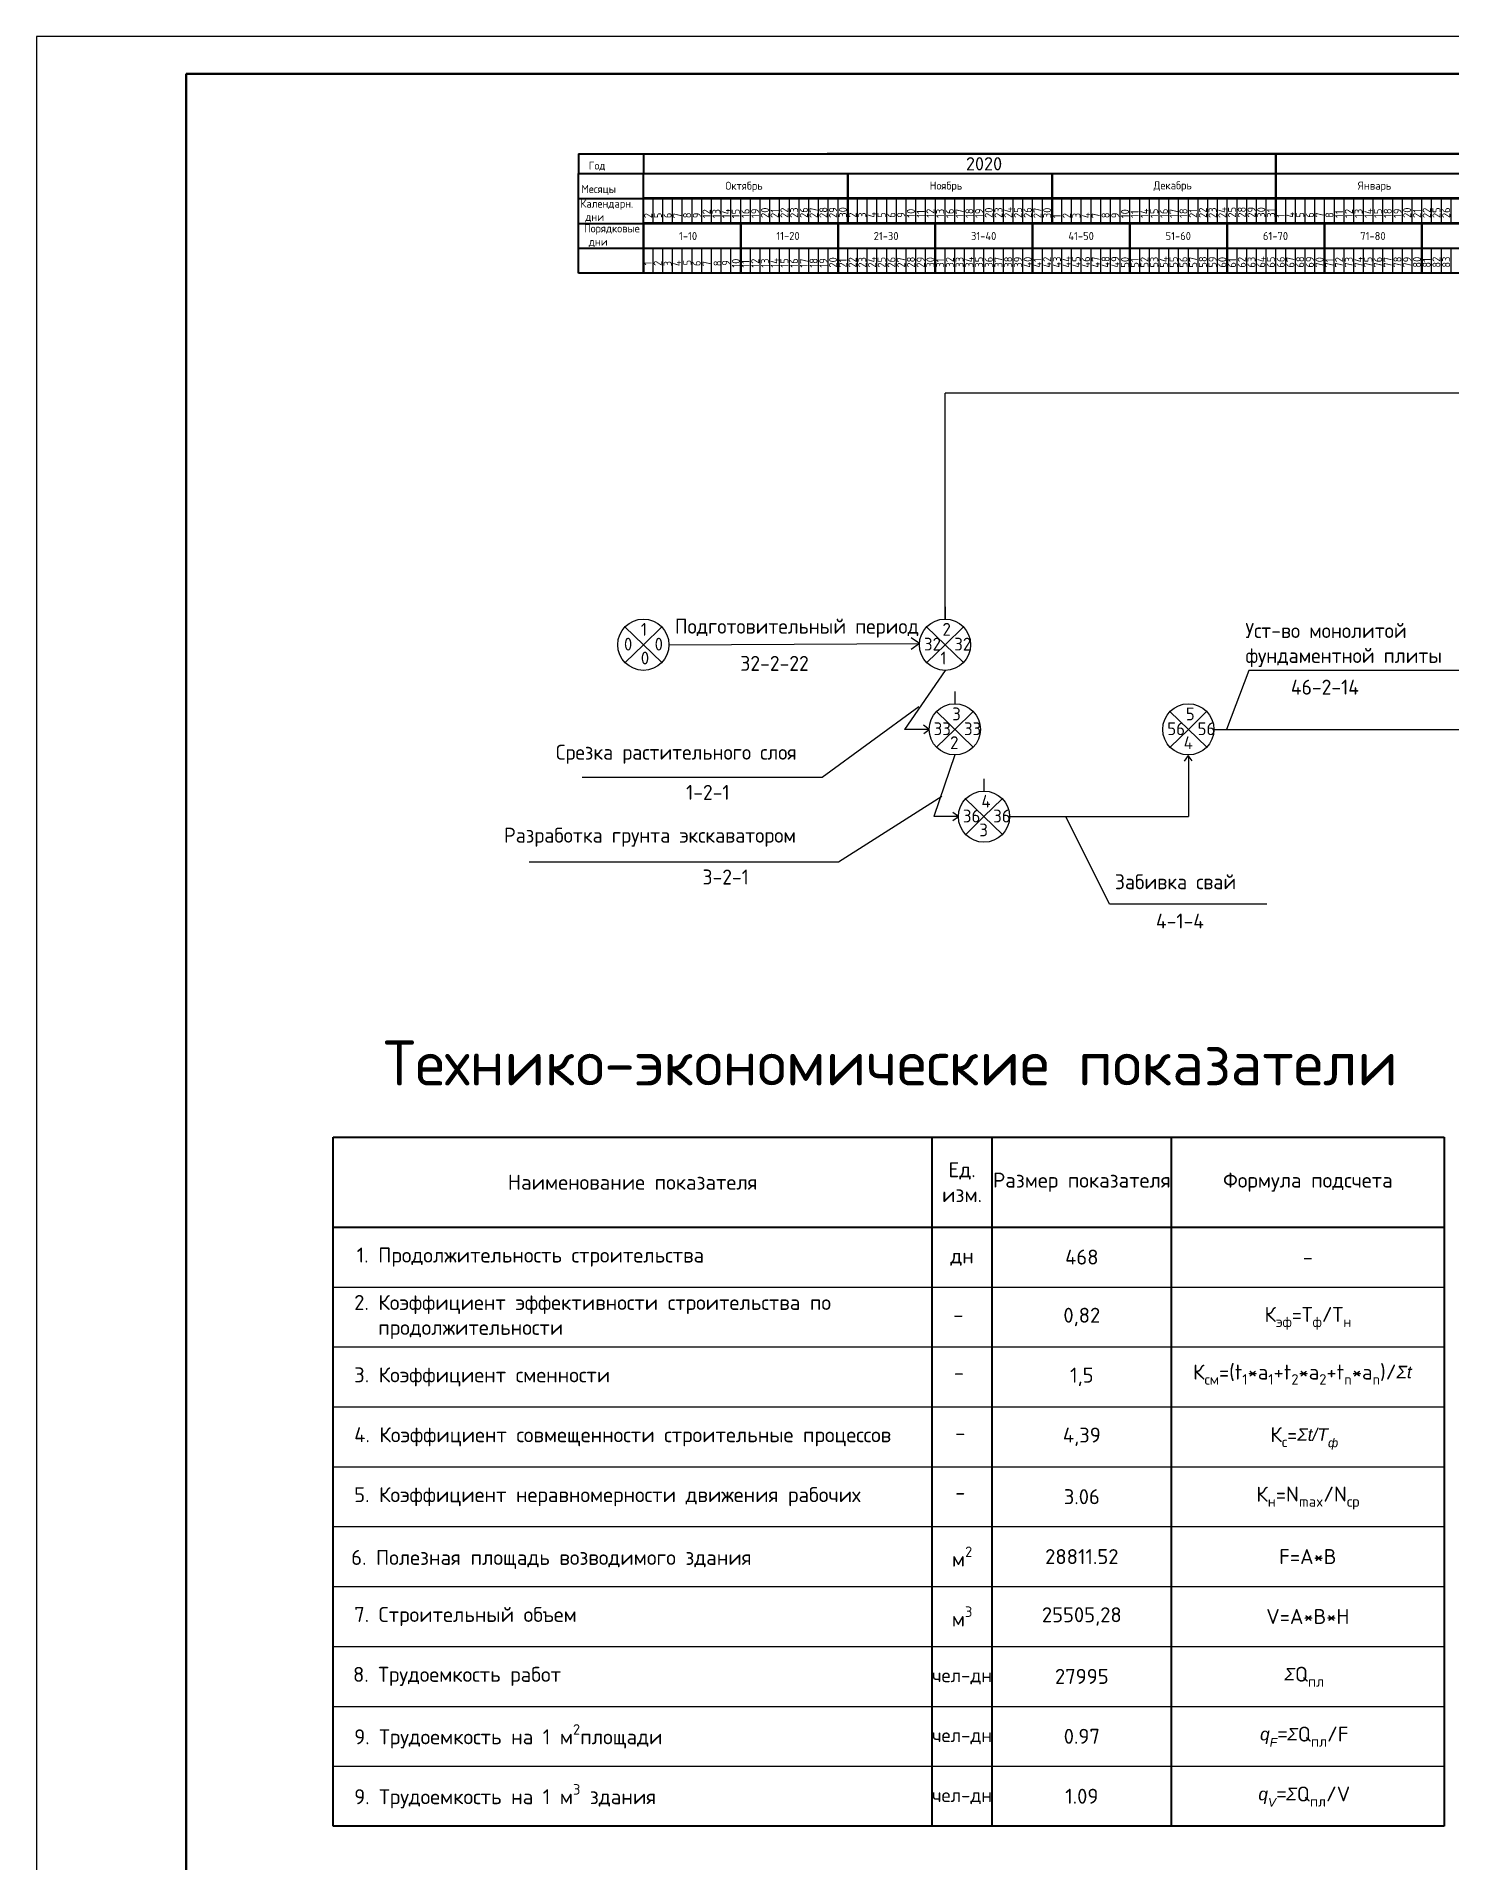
# Model space of a CAD drawing. Header units: millimetres. Extents: x -782 to 10910, y 3841 to 13237.
# Drawn here: x 4027.7 to 4216.8, y 12652.2 to 12896.1 of the extents above; entities that cross this region are included whole.
import ezdxf

# ---------------------------------------------------------------- set-up
doc = ezdxf.new("R2010")
doc.units = ezdxf.units.MM
doc.layers.add('05', color=7, linetype='Continuous', lineweight=50)
for name, color, linetype in [('1STAIR2D', 30, 'Continuous'), ('A0-07', 30, 'Continuous'), ('A0-08', 101, 'Continuous'), ('Системный слой', 7, 'Continuous')]:
    doc.layers.add(name, color=color, linetype=linetype)
doc.styles.add('GOST-2.304_Type-B', font='GOST_Common.ttf')
doc.styles.add('Isocpeur', font='isocpeur.ttf')
doc.styles.get("Standard").update_dxf_attribs({"font": 'isocpeur.ttf'})

msp = doc.modelspace()

# ---------------------------------------------------------------- linework, layer by layer
at = {"lineweight": 50}
for p, q in [((4193.317089, 12871.172321), (4193.317089, 12880.423568)), ((4136.117439, 12871.127754), (4136.117439, 12877.787269)), ((4163.418182, 12871.142973), (4163.418182, 12877.802487)), ((4121.816436, 12864.503412), (4121.816436, 12871.121005)), ((4134.816436, 12864.488026), (4134.816436, 12871.121005)), ((4147.816436, 12864.488026), (4147.816436, 12871.121005)), ((4160.816436, 12864.457256), (4160.816436, 12871.121005)), ((4173.816436, 12864.472641), (4173.816436, 12871.121005)), ((4186.816436, 12864.488026), (4186.816436, 12871.121005)), ((4199.816436, 12864.503412), (4199.816436, 12871.121005)), ((4212.816436, 12864.503412), (4212.816436, 12871.121005))]:
    msp.add_line(p, q, dxfattribs=at)
at = {"lineweight": -3}
for p, q in [((4108.817628, 12871.213278), (4108.818409, 12874.532947)), ((4110.117565, 12871.210173), (4110.117502, 12874.5367)), ((4111.417628, 12871.121005), (4111.418409, 12874.440674)), ((4112.717565, 12871.210173), (4112.718346, 12874.529841)), ((4117.917565, 12871.138735), (4117.917502, 12874.465262)), ((4119.217502, 12871.227903), (4119.217439, 12874.55443)), ((4120.517565, 12871.121178), (4120.518346, 12874.440847)), ((4121.817502, 12871.227903), (4121.818283, 12874.547571)), ((4127.017502, 12871.138908), (4127.017439, 12874.465435)), ((4128.317439, 12871.245633), (4128.317376, 12874.57216)), ((4129.617502, 12871.138908), (4129.618283, 12874.458577)), ((4130.917439, 12871.228075), (4130.91822, 12874.547744)), ((4133.517503, 12871.151949), (4133.518283, 12874.471617)), ((4136.117439, 12871.156638), (4136.117376, 12874.483165)), ((4137.417376, 12871.245805), (4137.417313, 12874.572332)), ((4138.717439, 12871.156638), (4138.71822, 12874.476307)), ((4140.017376, 12871.245805), (4140.018157, 12874.565474)), ((4145.217376, 12871.174368), (4145.217313, 12874.500895)), ((4146.517313, 12871.263535), (4146.51725, 12874.590062)), ((4146.517377, 12871.187581), (4146.518157, 12874.50725)), ((4147.817377, 12871.15681), (4147.818157, 12874.476479)), ((4149.117316, 12871.123076), (4149.118096, 12874.442744)), ((4154.317314, 12871.17454), (4154.317251, 12874.501067)), ((4155.617253, 12871.140806), (4155.61719, 12874.467332)), ((4156.917314, 12871.17454), (4156.918094, 12874.494209)), ((4158.217253, 12871.123248), (4158.218034, 12874.442917)), ((4159.517314, 12871.156983), (4159.518094, 12874.476652)), ((4160.817314, 12871.213278), (4160.818094, 12874.532947)), ((4163.417314, 12871.121005), (4163.418094, 12874.440674)), ((4164.71719, 12871.140978), (4164.717127, 12874.467505)), ((4167.31719, 12871.140978), (4167.317971, 12874.460647)), ((4169.917251, 12871.138735), (4169.917187, 12874.465262)), ((4172.517251, 12871.121178), (4172.518031, 12874.440847)), ((4173.817127, 12871.158708), (4173.817064, 12874.485235)), ((4176.417127, 12871.158708), (4176.417908, 12874.478377)), ((4179.017188, 12871.138908), (4179.017125, 12874.465435)), ((4181.617188, 12871.138908), (4181.617968, 12874.458577)), ((4182.917064, 12871.176438), (4182.917001, 12874.502965)), ((4185.517064, 12871.158881), (4185.517845, 12874.478549)), ((4185.517188, 12871.151949), (4185.517969, 12874.471617)), ((4188.117125, 12871.156638), (4188.117062, 12874.483165)), ((4190.717125, 12871.156638), (4190.717905, 12874.476307)), ((4192.017001, 12871.176611), (4192.016938, 12874.503137)), ((4194.617001, 12871.176611), (4194.617782, 12874.496279)), ((4197.217062, 12871.174368), (4197.216999, 12874.500895)), ((4198.517062, 12871.187581), (4198.517842, 12874.50725)), ((4199.817062, 12871.15681), (4199.817842, 12874.476479)), ((4201.116938, 12871.194341), (4201.116875, 12874.520867)), ((4203.71694, 12871.124111), (4203.71772, 12874.443779)), ((4206.316999, 12871.17454), (4206.316936, 12874.501067)), ((4208.916999, 12871.17454), (4208.917779, 12874.494209)), ((4210.216876, 12871.141841), (4210.216813, 12874.468368)), ((4211.516999, 12871.156983), (4211.51778, 12874.476652)), ((4212.816877, 12871.124283), (4212.817657, 12874.443952)), ((4212.816901, 12871.228254), (4212.817682, 12874.547923)), ((4215.416901, 12871.135981), (4215.417682, 12874.45565)), ((4686.537449, 12848.485691), (4149.116436, 12848.445611)), ((4185.036381, 12803.565377), (4236.696491, 12803.565377))]:
    msp.add_line(p, q, dxfattribs=at)
at = {"lineweight": 25}
for p, q in [((4108.817628, 12871.100131), (4108.817628, 12874.424313)), ((4110.117628, 12871.090235), (4110.117628, 12874.414417)), ((4111.417565, 12871.179402), (4111.417565, 12874.503584)), ((4112.717628, 12871.090235), (4112.717628, 12874.414417)), ((4114.017565, 12871.179402), (4114.017565, 12874.503584)), ((4114.017628, 12871.090235), (4114.017628, 12874.414417)), ((4115.317565, 12871.179402), (4115.317565, 12874.503584)), ((4115.317628, 12871.059464), (4115.317628, 12874.383646)), ((4116.617565, 12871.148632), (4116.617565, 12874.472814)), ((4116.617628, 12871.028693), (4116.617628, 12874.352876)), ((4117.917565, 12871.117861), (4117.917565, 12874.442043)), ((4119.217565, 12871.090407), (4119.217565, 12874.41459)), ((4120.517502, 12871.197132), (4120.517502, 12874.521314)), ((4121.817565, 12871.090407), (4121.817565, 12874.41459)), ((4123.117502, 12871.197132), (4123.117502, 12874.521314)), ((4123.117565, 12871.090407), (4123.117565, 12874.41459)), ((4124.417502, 12871.197132), (4124.417502, 12874.521314)), ((4124.417565, 12871.059637), (4124.417565, 12874.383819)), ((4125.717502, 12871.166361), (4125.717502, 12874.490544)), ((4125.717565, 12871.028866), (4125.717565, 12874.353048)), ((4127.017502, 12871.135591), (4127.017502, 12874.459773)), ((4128.317502, 12871.108137), (4128.317502, 12874.43232)), ((4129.617439, 12871.197305), (4129.617439, 12874.521487)), ((4130.917502, 12871.108137), (4130.917502, 12874.43232)), ((4132.217439, 12871.197305), (4132.217439, 12874.521487)), ((4132.217502, 12871.108137), (4132.217502, 12874.43232)), ((4133.517439, 12871.197305), (4133.517439, 12874.521487)), ((4133.517502, 12871.077367), (4133.517502, 12874.401549)), ((4134.817439, 12871.166534), (4134.817439, 12874.490716)), ((4134.817502, 12871.046596), (4134.817502, 12874.370778)), ((4136.117439, 12871.135763), (4136.117439, 12874.459946)), ((4137.417439, 12871.125867), (4137.417439, 12874.450049)), ((4138.717376, 12871.215035), (4138.717376, 12874.539217)), ((4140.017439, 12871.125867), (4140.017439, 12874.450049)), ((4141.317376, 12871.215035), (4141.317376, 12874.539217)), ((4141.317439, 12871.125867), (4141.317439, 12874.450049)), ((4142.617376, 12871.215035), (4142.617376, 12874.539217)), ((4142.617439, 12871.095097), (4142.617439, 12874.419279)), ((4143.917376, 12871.184264), (4143.917376, 12874.508446)), ((4143.917439, 12871.064326), (4143.917439, 12874.388508)), ((4145.217376, 12871.153493), (4145.217376, 12874.477675)), ((4146.517377, 12871.12604), (4146.517377, 12874.450222)), ((4147.817316, 12871.092305), (4147.817316, 12874.416487)), ((4149.117377, 12871.12604), (4149.117377, 12874.450222)), ((4150.417316, 12871.092305), (4150.417316, 12874.416487)), ((4150.417377, 12871.12604), (4150.417377, 12874.450222)), ((4151.717316, 12871.092305), (4151.717316, 12874.416487)), ((4151.717377, 12871.095269), (4151.717377, 12874.419451)), ((4153.017316, 12871.061534), (4153.017316, 12874.385717)), ((4153.017377, 12871.064498), (4153.017377, 12874.388681)), ((4154.317316, 12871.030764), (4154.317316, 12874.354946)), ((4155.617314, 12871.14377), (4155.617314, 12874.467952)), ((4156.917253, 12871.092478), (4156.917253, 12874.41666)), ((4158.217314, 12871.14377), (4158.217314, 12874.467952)), ((4159.517253, 12871.092478), (4159.517253, 12874.41666)), ((4159.517314, 12871.182507), (4159.517314, 12874.50669)), ((4159.517314, 12871.14377), (4159.517314, 12874.467952)), ((4160.817253, 12871.092478), (4160.817253, 12874.41666)), ((4160.817314, 12871.112999), (4160.817314, 12874.437181)), ((4162.117253, 12871.061707), (4162.117253, 12874.385889)), ((4162.117314, 12871.090235), (4162.117314, 12874.414417)), ((4163.417253, 12871.030936), (4163.417253, 12874.355118)), ((4164.717314, 12871.090235), (4164.717314, 12874.414417)), ((4166.01719, 12871.110208), (4166.01719, 12874.43439)), ((4166.017314, 12871.090235), (4166.017314, 12874.414417)), ((4167.317314, 12871.059464), (4167.317314, 12874.383646)), ((4168.61719, 12871.110208), (4168.61719, 12874.43439)), ((4168.617314, 12871.028693), (4168.617314, 12874.352876)), ((4169.91719, 12871.110208), (4169.91719, 12874.43439)), ((4171.21719, 12871.079437), (4171.21719, 12874.403619)), ((4171.217251, 12871.090407), (4171.217251, 12874.41459)), ((4172.51719, 12871.048666), (4172.51719, 12874.372848)), ((4173.817251, 12871.090407), (4173.817251, 12874.41459)), ((4175.117127, 12871.127937), (4175.117127, 12874.45212)), ((4175.117251, 12871.090407), (4175.117251, 12874.41459)), ((4176.417251, 12871.059637), (4176.417251, 12874.383819)), ((4177.717127, 12871.127937), (4177.717127, 12874.45212)), ((4177.717251, 12871.028866), (4177.717251, 12874.353048)), ((4179.017127, 12871.127937), (4179.017127, 12874.45212)), ((4180.317127, 12871.097167), (4180.317127, 12874.421349)), ((4180.317188, 12871.108137), (4180.317188, 12874.43232)), ((4181.617127, 12871.066396), (4181.617127, 12874.390578)), ((4182.917188, 12871.108137), (4182.917188, 12874.43232)), ((4184.217064, 12871.12811), (4184.217064, 12874.452292)), ((4184.217188, 12871.108137), (4184.217188, 12874.43232)), ((4185.517188, 12871.077367), (4185.517188, 12874.401549)), ((4186.817064, 12871.12811), (4186.817064, 12874.452292)), ((4186.817188, 12871.046596), (4186.817188, 12874.370778)), ((4188.117064, 12871.12811), (4188.117064, 12874.452292)), ((4189.417064, 12871.097339), (4189.417064, 12874.421522)), ((4189.417125, 12871.125867), (4189.417125, 12874.450049)), ((4190.717064, 12871.066569), (4190.717064, 12874.390751)), ((4192.017125, 12871.125867), (4192.017125, 12874.450049)), ((4193.317001, 12871.14584), (4193.317001, 12874.470022)), ((4193.317125, 12871.125867), (4193.317125, 12874.450049)), ((4194.617125, 12871.095097), (4194.617125, 12874.419279)), ((4195.917001, 12871.14584), (4195.917001, 12874.470022)), ((4195.917125, 12871.064326), (4195.917125, 12874.388508)), ((4197.217001, 12871.14584), (4197.217001, 12874.470022)), ((4198.517001, 12871.115069), (4198.517001, 12874.439251)), ((4198.517062, 12871.12604), (4198.517062, 12874.450222)), ((4199.817001, 12871.084299), (4199.817001, 12874.408481)), ((4201.117062, 12871.12604), (4201.117062, 12874.450222)), ((4202.41694, 12871.09334), (4202.41694, 12874.417522)), ((4202.417062, 12871.12604), (4202.417062, 12874.450222)), ((4203.717062, 12871.095269), (4203.717062, 12874.419451)), ((4205.01694, 12871.09334), (4205.01694, 12874.417522)), ((4205.017062, 12871.064498), (4205.017062, 12874.388681)), ((4206.31694, 12871.09334), (4206.31694, 12874.417522)), ((4207.61694, 12871.062569), (4207.61694, 12874.386752)), ((4207.616999, 12871.14377), (4207.616999, 12874.467952)), ((4208.91694, 12871.031799), (4208.91694, 12874.355981)), ((4210.216999, 12871.14377), (4210.216999, 12874.467952)), ((4211.516877, 12871.093513), (4211.516877, 12874.417695)), ((4211.516901, 12871.197483), (4211.516901, 12874.521666)), ((4211.516999, 12871.14377), (4211.516999, 12874.467952)), ((4212.816999, 12871.112999), (4212.816999, 12874.437181)), ((4214.116877, 12871.093513), (4214.116877, 12874.417695)), ((4214.116901, 12871.105211), (4214.116901, 12874.429393)), ((4215.416877, 12871.093513), (4215.416877, 12874.417695)), ((4216.716877, 12871.062742), (4216.716877, 12874.386924)), ((4216.716901, 12871.105211), (4216.716901, 12874.429393)), ((4108.816436, 12871.121005), (4110.116436, 12871.121005)), ((4108.816436, 12867.827594), (4110.116436, 12867.827594)), ((4110.116436, 12864.503412), (4110.116436, 12867.827594)), ((4110.116436, 12864.503412), (4110.116436, 12867.827594)), ((4111.416436, 12864.503412), (4111.416436, 12867.827594)), ((4111.416436, 12864.503412), (4111.416436, 12867.827594)), ((4112.716436, 12864.503412), (4112.716436, 12867.842979)), ((4114.016436, 12864.488026), (4114.016436, 12867.812209)), ((4114.016436, 12864.488026), (4114.016436, 12867.812209)), ((4115.316436, 12864.488026), (4115.316436, 12867.812209)), ((4115.316436, 12864.488026), (4115.316436, 12867.812209)), ((4116.616436, 12864.488026), (4116.616436, 12867.827594)), ((4117.916436, 12864.503412), (4117.916436, 12867.827594)), ((4117.916436, 12864.503412), (4117.916436, 12867.827594)), ((4119.216436, 12864.503412), (4119.216436, 12867.827594)), ((4119.216436, 12864.503412), (4119.216436, 12867.827594)), ((4120.516436, 12864.503412), (4120.516436, 12867.842979)), ((4121.816436, 12864.503412), (4121.816436, 12867.827594)), ((4123.116436, 12864.503412), (4123.116436, 12867.827594)), ((4123.116436, 12864.503412), (4123.116436, 12867.827594)), ((4124.416436, 12864.503412), (4124.416436, 12867.842979)), ((4125.716436, 12864.503412), (4125.716436, 12867.827594)), ((4125.716436, 12864.503412), (4125.716436, 12867.827594)), ((4127.016436, 12864.503412), (4127.016436, 12867.827594)), ((4127.016436, 12864.503412), (4127.016436, 12867.827594)), ((4128.316436, 12864.503412), (4128.316436, 12867.842979)), ((4129.616436, 12864.503412), (4129.616436, 12867.827594)), ((4129.616436, 12864.503412), (4129.616436, 12867.827594)), ((4130.916436, 12864.503412), (4130.916436, 12867.827594)), ((4130.916436, 12864.503412), (4130.916436, 12867.827594)), ((4132.216436, 12864.503412), (4132.216436, 12867.842979)), ((4133.516436, 12864.488026), (4133.516436, 12867.812209)), ((4133.516436, 12864.488026), (4133.516436, 12867.812209)), ((4134.816436, 12864.488026), (4134.816436, 12867.812209)), ((4136.116436, 12864.488026), (4136.116436, 12867.827594)), ((4137.416436, 12864.472641), (4137.416436, 12867.796823)), ((4137.416436, 12864.472641), (4137.416436, 12867.796823)), ((4138.716436, 12864.472641), (4138.716436, 12867.796823)), ((4138.716436, 12864.472641), (4138.716436, 12867.796823)), ((4140.016436, 12864.472641), (4140.016436, 12867.812209)), ((4141.316436, 12864.488026), (4141.316436, 12867.812209)), ((4141.316436, 12864.488026), (4141.316436, 12867.812209)), ((4142.616436, 12864.488026), (4142.616436, 12867.812209)), ((4142.616436, 12864.488026), (4142.616436, 12867.812209)), ((4143.916436, 12864.488026), (4143.916436, 12867.827594)), ((4145.216436, 12864.488026), (4145.216436, 12867.812209)), ((4145.216436, 12864.488026), (4145.216436, 12867.812209)), ((4146.516436, 12864.488026), (4146.516436, 12867.812209)), ((4146.516436, 12864.488026), (4146.516436, 12867.812209)), ((4149.116436, 12864.488026), (4149.116436, 12867.812209)), ((4149.116436, 12864.488026), (4149.116436, 12867.812209)), ((4150.416436, 12864.488026), (4150.416436, 12867.812209)), ((4150.416436, 12864.488026), (4150.416436, 12867.812209)), ((4151.716436, 12864.488026), (4151.716436, 12867.827594)), ((4153.016436, 12864.488026), (4153.016436, 12867.812209)), ((4153.016436, 12864.488026), (4153.016436, 12867.812209)), ((4154.316436, 12864.488026), (4154.316436, 12867.812209)), ((4154.316436, 12864.488026), (4154.316436, 12867.812209)), ((4155.616436, 12864.488026), (4155.616436, 12867.827594)), ((4156.916436, 12864.472641), (4156.916436, 12867.796823)), ((4156.916436, 12864.472641), (4156.916436, 12867.796823)), ((4158.216436, 12864.472641), (4158.216436, 12867.796823)), ((4158.216436, 12864.472641), (4158.216436, 12867.796823)), ((4159.516436, 12864.472641), (4159.516436, 12867.812209)), ((4160.816436, 12864.457256), (4160.816436, 12867.781438)), ((4162.116436, 12864.457256), (4162.116436, 12867.781438)), ((4162.116436, 12864.457256), (4162.116436, 12867.781438)), ((4163.416436, 12864.457256), (4163.416436, 12867.796823)), ((4164.716436, 12864.472641), (4164.716436, 12867.796823)), ((4164.716436, 12864.472641), (4164.716436, 12867.796823)), ((4166.016436, 12864.472641), (4166.016436, 12867.796823)), ((4166.016436, 12864.472641), (4166.016436, 12867.796823)), ((4167.316436, 12864.472641), (4167.316436, 12867.812209)), ((4168.616436, 12864.472641), (4168.616436, 12867.796823)), ((4168.616436, 12864.472641), (4168.616436, 12867.796823)), ((4169.916436, 12864.472641), (4169.916436, 12867.796823)), ((4169.916436, 12864.472641), (4169.916436, 12867.796823)), ((4171.216436, 12864.472641), (4171.216436, 12867.812209)), ((4172.516436, 12864.472641), (4172.516436, 12867.796823)), ((4172.516436, 12864.472641), (4172.516436, 12867.796823)), ((4173.816436, 12864.472641), (4173.816436, 12867.796823)), ((4175.116436, 12864.472641), (4175.116436, 12867.812209)), ((4176.416436, 12864.472641), (4176.416436, 12867.796823)), ((4176.416436, 12864.472641), (4176.416436, 12867.796823)), ((4177.716436, 12864.472641), (4177.716436, 12867.796823)), ((4177.716436, 12864.472641), (4177.716436, 12867.796823)), ((4179.016436, 12864.472641), (4179.016436, 12867.812209)), ((4180.316436, 12864.503412), (4180.316436, 12867.827594)), ((4180.316436, 12864.503412), (4180.316436, 12867.827594)), ((4181.616436, 12864.503412), (4181.616436, 12867.827594)), ((4181.616436, 12864.503412), (4181.616436, 12867.827594)), ((4182.916436, 12864.503412), (4182.916436, 12867.842979)), ((4184.216436, 12864.488026), (4184.216436, 12867.812209)), ((4184.216436, 12864.488026), (4184.216436, 12867.812209)), ((4185.516436, 12864.488026), (4185.516436, 12867.812209)), ((4185.516436, 12864.488026), (4185.516436, 12867.812209)), ((4188.116436, 12864.503412), (4188.116436, 12867.827594)), ((4188.116436, 12864.503412), (4188.116436, 12867.827594)), ((4189.416436, 12864.503412), (4189.416436, 12867.827594)), ((4189.416436, 12864.503412), (4189.416436, 12867.827594)), ((4190.716436, 12864.503412), (4190.716436, 12867.842979)), ((4192.016436, 12864.503412), (4192.016436, 12867.827594)), ((4192.016436, 12864.503412), (4192.016436, 12867.827594)), ((4193.316436, 12864.503412), (4193.316436, 12867.827594)), ((4193.316436, 12864.503412), (4193.316436, 12867.827594)), ((4194.616436, 12864.503412), (4194.616436, 12867.842979)), ((4195.916436, 12864.503412), (4195.916436, 12867.827594)), ((4195.916436, 12864.503412), (4195.916436, 12867.827594)), ((4197.216436, 12864.503412), (4197.216436, 12867.827594)), ((4197.216436, 12864.503412), (4197.216436, 12867.827594)), ((4198.516436, 12864.503412), (4198.516436, 12867.842979)), ((4199.816436, 12864.503412), (4199.816436, 12867.827594)), ((4201.116436, 12864.503412), (4201.116436, 12867.827594)), ((4201.116436, 12864.503412), (4201.116436, 12867.827594)), ((4202.416436, 12864.503412), (4202.416436, 12867.842979)), ((4203.716436, 12864.503412), (4203.716436, 12867.827594)), ((4203.716436, 12864.503412), (4203.716436, 12867.827594)), ((4205.016436, 12864.503412), (4205.016436, 12867.827594)), ((4205.016436, 12864.503412), (4205.016436, 12867.827594)), ((4206.316436, 12864.503412), (4206.316436, 12867.842979)), ((4207.616436, 12864.488026), (4207.616436, 12867.812209)), ((4207.616436, 12864.488026), (4207.616436, 12867.812209)), ((4208.916436, 12864.488026), (4208.916436, 12867.812209)), ((4208.916436, 12864.488026), (4208.916436, 12867.812209)), ((4210.216436, 12864.488026), (4210.216436, 12867.827594)), ((4211.516436, 12864.503412), (4211.516436, 12867.827594)), ((4211.516436, 12864.503412), (4211.516436, 12867.827594)), ((4212.816436, 12864.503412), (4212.816436, 12867.827594)), ((4214.116436, 12864.503412), (4214.116436, 12867.842979)), ((4215.416436, 12864.503412), (4215.416436, 12867.827594)), ((4215.416436, 12864.503412), (4215.416436, 12867.827594)), ((4216.716436, 12864.503412), (4216.716436, 12867.827594)), ((4216.716436, 12864.503412), (4216.716436, 12867.827594)), ((4149.116436, 12818.286307), (4149.116436, 12848.445611)), ((4149.116436, 12811.446417), (4143.713406, 12803.565377)), ((4189.688298, 12811.446417), (4186.689642, 12803.565377)), ((4222.269697, 12811.446417), (4189.688298, 12811.446417)), ((4145.632761, 12806.594887), (4132.677901, 12797.131292)), ((4146.996491, 12803.565377), (4143.713406, 12803.565377)), ((4146.996491, 12803.565377), (4146.241093, 12804.102668)), ((4146.25808, 12803.030418), (4146.996491, 12803.565377)), ((4150.416436, 12800.145432), (4147.613406, 12791.910269)), ((4181.579901, 12800.094066), (4181.04261, 12799.338668)), ((4182.114859, 12799.355655), (4181.579901, 12800.094066)), ((4181.616436, 12800.043635), (4181.616436, 12791.941096)), ((4132.677901, 12797.131292), (4100.631979, 12797.131292)), ((4148.679918, 12794.585467), (4134.867928, 12785.830307)), ((4150.896491, 12791.910269), (4150.141093, 12792.44756)), ((4150.896491, 12791.910269), (4147.613406, 12791.910269)), ((4150.15808, 12791.375311), (4150.896491, 12791.910269)), ((4157.736381, 12791.910269), (4181.616436, 12791.941096)), ((4171.075959, 12780.213557), (4165.25354, 12791.919973)), ((4134.867928, 12785.830307), (4093.577246, 12785.830307)), ((4192.077867, 12780.213557), (4171.075959, 12780.213557))]:
    msp.add_line(p, q, dxfattribs=at)
at = {"layer": '05'}
msp.add_line((4133.382876, 12880.423568), (4262.466533, 12880.423568), dxfattribs=at)
at = {"layer": '1STAIR2D', "color": 0}
for p, q in [((4867.747635, 12896.089018), (4027.747635, 12896.089018)), ((4027.747635, 12896.089018), (4027.747635, 12302.089018))]:
    msp.add_line(p, q, dxfattribs=at)
at = {"layer": '1STAIR2D', "color": 0, "lineweight": 100}
for p, q in [((4862.747635, 12891.089018), (4047.747635, 12891.089018)), ((4047.747635, 12891.089018), (4047.747635, 12307.089018))]:
    msp.add_line(p, q, dxfattribs=at)
at = {"layer": 'A0-07', "color": 7, "lineweight": 40}
for p, q in [((4067.384179, 12657.093284), (4067.384179, 12749.093192)), ((4067.384179, 12749.093192), (4215.770927, 12749.093192)), ((4147.384099, 12657.093284), (4147.384099, 12749.093192)), ((4147.384099, 12749.093192), (4155.384091, 12749.093192)), ((4155.384091, 12749.093192), (4155.384091, 12657.093284)), ((4179.384067, 12657.093284), (4179.384067, 12749.093192)), ((4215.770927, 12749.093192), (4215.770927, 12657.093284)), ((4067.384179, 12737.093204), (4215.770927, 12737.093204)), ((4215.770927, 12657.093284), (4067.384179, 12657.093284))]:
    msp.add_line(p, q, dxfattribs=at)
at = {"layer": 'A0-08', "color": 0, "lineweight": 40}
for p, q in [((4100.152279, 12880.423568), (4109.394035, 12880.423568)), ((4100.152279, 12880.423568), (4100.152279, 12877.802487)), ((4108.816436, 12880.423568), (4108.816436, 12877.802487)), ((4108.816436, 12880.423568), (4849.816436, 12880.423568)), ((4108.816436, 12880.423568), (4849.816436, 12880.423568)), ((4133.382876, 12880.423568), (4849.816436, 12880.423568)), ((4162.30183, 12880.423568), (4849.816436, 12880.423568)), ((4100.152279, 12877.802487), (4849.816436, 12877.802487)), ((4100.152279, 12877.802487), (4849.816436, 12877.802487)), ((4100.152279, 12871.121005), (4100.152279, 12877.802487)), ((4108.816436, 12871.121005), (4108.816436, 12877.802487)), ((4108.816436, 12877.802487), (4849.816436, 12877.802487)), ((4100.152279, 12874.461746), (4849.816436, 12874.475958)), ((4100.152279, 12874.461746), (4371.450749, 12874.429802)), ((4100.152279, 12864.503412), (4100.152279, 12874.429802)), ((4108.816436, 12864.518797), (4108.816436, 12874.429802)), ((4108.818409, 12874.532947), (4849.818409, 12874.532947)), ((4100.152279, 12871.121005), (4849.816436, 12871.121005)), ((4108.816436, 12871.121005), (4108.816436, 12867.812209)), ((4108.817628, 12871.213278), (4849.817628, 12871.213278)), ((4100.152279, 12867.812209), (4371.450749, 12867.812209)), ((4108.816436, 12867.827594), (4108.816436, 12864.518797)), ((4108.816436, 12867.812209), (4849.816436, 12867.812209)), ((4203.099002, 12867.812209), (4849.816436, 12867.827594)), ((4100.152279, 12864.518797), (4849.816436, 12864.518797)), ((4108.816436, 12864.518797), (4849.816436, 12864.518797))]:
    msp.add_line(p, q, dxfattribs=at)
at = {"layer": 'A0-08', "color": 0, "lineweight": 25}
for p, q in [((4100.152279, 12871.121005), (4404.641687, 12871.121005)), ((4100.152279, 12867.812209), (4371.450749, 12867.812209)), ((4108.816436, 12867.812209), (4110.526409, 12867.812209)), ((4108.816436, 12867.812209), (4110.526409, 12867.812209)), ((4109.394035, 12867.812209), (4111.104008, 12867.812209)), ((4108.816436, 12864.518797), (4110.526409, 12864.518797)), ((4108.816436, 12864.518797), (4110.526409, 12864.518797)), ((4109.394035, 12864.518797), (4111.104008, 12864.518797)), ((4127.626134, 12864.518797), (4404.641687, 12864.518797)), ((4127.626134, 12864.503412), (4404.641687, 12864.503412)), ((4135.377068, 12864.518797), (4404.641687, 12864.518797)), ((4135.377068, 12864.503412), (4404.641687, 12864.503412)), ((4146.435832, 12864.518797), (4147.290818, 12864.518797)), ((4146.435832, 12864.503412), (4147.290818, 12864.503412)), ((4163.089116, 12864.518797), (4404.641687, 12864.518797)), ((4163.089116, 12864.518797), (4404.641687, 12864.518797)), ((4163.089116, 12864.503412), (4404.641687, 12864.503412)), ((4163.089116, 12864.503412), (4404.641687, 12864.503412)), ((4201.035832, 12864.518797), (4201.890818, 12864.518797)), ((4201.035832, 12864.503412), (4201.890818, 12864.503412)), ((4203.099002, 12864.518797), (4404.641687, 12864.518797)), ((4203.099002, 12864.503412), (4404.641687, 12864.503412)), ((4149.117473, 12819.934268), (4149.116436, 12818.286307)), ((4106.356629, 12817.242362), (4111.276243, 12812.490362)), ((4108.816436, 12814.866362), (4111.260014, 12817.259049)), ((4146.656629, 12817.242362), (4151.576243, 12812.490362)), ((4149.116436, 12814.866362), (4151.560014, 12817.259049)), ((4106.372858, 12812.473675), (4108.816436, 12814.866362)), ((4112.236381, 12814.866362), (4145.696491, 12815.013254)), ((4145.696491, 12815.013254), (4144.575909, 12815.797894)), ((4145.696491, 12815.013254), (4144.575909, 12814.228614)), ((4146.672858, 12812.473675), (4149.116436, 12814.866362)), ((4150.417473, 12808.633283), (4150.416436, 12806.985322)), ((4147.956629, 12805.941377), (4152.876243, 12801.189378)), ((4150.416436, 12803.565377), (4152.860014, 12805.958064)), ((4179.156629, 12805.941377), (4184.076243, 12801.189378)), ((4181.616436, 12803.565377), (4184.060014, 12805.958064)), ((4147.972858, 12801.172691), (4150.416436, 12803.565377)), ((4179.172858, 12801.172691), (4181.616436, 12803.565377)), ((4154.317473, 12796.978175), (4154.316436, 12795.330214)), ((4151.856629, 12794.286269), (4156.776243, 12789.53427)), ((4154.316436, 12791.910269), (4156.760014, 12794.302956)), ((4151.872858, 12789.517583), (4154.316436, 12791.910269))]:
    msp.add_line(p, q, dxfattribs=at)
for centre in [(4108.816436, 12814.866362), (4149.116436, 12814.866362), (4150.416436, 12803.565377), (4181.616436, 12803.565377), (4154.316436, 12791.910269)]:
    msp.add_circle(centre, 3.419945, dxfattribs=at)
at = {"layer": 'Системный слой', "color": 7, "lineweight": 25}
for p, q in [((4067.384179, 12657.093284), (4067.384179, 12749.093192)), ((4067.384179, 12749.093192), (4215.770927, 12749.093192)), ((4147.384099, 12749.093192), (4147.384099, 12657.093284)), ((4155.384091, 12749.093192), (4155.384091, 12657.093284)), ((4179.384067, 12749.093192), (4179.384067, 12657.093284)), ((4215.770927, 12657.093284), (4215.770927, 12749.093192)), ((4067.384179, 12737.093204), (4215.770927, 12737.093204)), ((4067.384179, 12737.093204), (4215.770927, 12737.093204)), ((4067.384179, 12729.093212), (4215.770927, 12729.093212)), ((4067.384179, 12721.09322), (4215.770927, 12721.09322)), ((4067.384179, 12713.093228), (4215.770927, 12713.093228)), ((4067.384179, 12705.093236), (4215.770927, 12705.093236)), ((4067.384179, 12697.093244), (4215.770927, 12697.093244)), ((4067.384179, 12689.093252), (4215.770927, 12689.093252)), ((4067.384179, 12681.09326), (4215.770927, 12681.09326)), ((4067.384179, 12673.093268), (4215.770927, 12673.093268)), ((4067.384179, 12665.093276), (4215.770927, 12665.093276)), ((4067.384179, 12657.093284), (4215.770927, 12657.093284)), ((4067.384179, 12657.093284), (4215.770927, 12657.093284))]:
    msp.add_line(p, q, dxfattribs=at)

# ---------------------------------------------------------------- texts
msp.add_text('2020', height=1.7683557).set_placement((4151.901862, 12878.209799))
at = {"color": 7, "lineweight": 25, "ltscale": 0.5, "insert": (4074.101676, 12762.015034), "char_height": 6, "width": 598.81721477, "attachment_point": 1, "style": 'Isocpeur'}
msp.add_mtext('Технико-экономические показатели', dxfattribs=at)
at = {"layer": 'A0-08', "color": 0, "lineweight": 25, "style": 'GOST-2.304_Type-B'}
for s, p in [('Год', (4101.522458, 12878.319933)), ('Месяцы', (4100.529208, 12875.188822)), ('Октябрь', (4119.767094, 12875.630499)), ('Ноябрь', (4147.067836, 12875.645717)), ('Декабрь', (4176.966743, 12875.675065)), ('Январь', (4204.266556, 12875.640468)), ('1-10', (4113.581106, 12868.911315)), ('11-20', (4126.581106, 12868.926701)), ('21-30', (4139.581106, 12868.911315)), ('31-40', (4152.581106, 12868.911315)), ('41-50', (4165.581106, 12868.911315)), ('51-60', (4178.581106, 12868.911315)), ('61-70', (4191.581106, 12868.911315)), ('71-80', (4204.581106, 12868.911315))]:
    msp.add_text(s, height=1.0687328, dxfattribs=at).set_placement(p)
for s, height, p in [('12', 1.0687328, (4117.790871, 12871.825687)), ('13', 1.0687328, (4119.090871, 12871.825687)), ('14', 1.0687328, (4120.390871, 12871.825687)), ('15', 1.0687328, (4121.690871, 12871.825687)), ('16', 1.0687328, (4122.990808, 12871.856458)), ('19', 1.0687328, (4124.290808, 12871.856458)), ('20', 1.0687328, (4125.590808, 12871.856458)), ('21', 1.0687328, (4126.890808, 12871.856458)), ('22', 1.0687328, (4128.190808, 12871.856458)), ('23', 1.0687328, (4129.490808, 12871.856458)), ('26', 1.0687328, (4130.790808, 12871.856458)), ('27', 1.0687328, (4132.090808, 12871.856458)), ('28', 1.0687328, (4133.390808, 12871.856458)), ('29', 1.0687328, (4134.690808, 12871.856458)), ('30', 1.0687328, (4135.990682, 12871.892091)), ('4', 1.068733, (4139.890682, 12871.892091)), ('10', 1.0687328, (4145.090682, 12871.892091)), ('11', 1.0687328, (4146.390682, 12871.892091)), ('12', 1.0687328, (4147.690682, 12871.892091)), ('13', 1.0687328, (4148.99062, 12871.861492)), ('16', 1.0687328, (4150.29062, 12871.861492)), ('17', 1.0687328, (4151.59062, 12871.861492)), ('18', 1.0687328, (4152.89062, 12871.861492)), ('19', 1.0687328, (4154.19062, 12871.861492)), ('20', 1.0687328, (4155.49062, 12871.861492)), ('23', 1.0687328, (4156.79062, 12871.861492)), ('24', 1.0687328, (4158.09062, 12871.861492)), ('25', 1.0687328, (4159.39062, 12871.861492)), ('26', 1.0687328, (4160.69062, 12871.861492)), ('27', 1.0687328, (4161.990557, 12871.825687)), ('30', 1.0687328, (4163.290557, 12871.825687)), ('10', 1.0687328, (4173.690557, 12871.825687)), ('11', 1.0687328, (4174.990494, 12871.856458)), ('14', 1.0687328, (4176.290494, 12871.856458)), ('15', 1.0687328, (4177.590494, 12871.856458)), ('16', 1.0687328, (4178.890494, 12871.856458)), ('17', 1.0687328, (4180.190494, 12871.856458)), ('18', 1.0687328, (4181.490494, 12871.856458)), ('21', 1.0687328, (4182.790494, 12871.856458)), ('22', 1.0687328, (4184.090494, 12871.856458)), ('23', 1.0687328, (4185.390494, 12871.856458)), ('24', 1.0687328, (4186.690494, 12871.856458)), ('25', 1.0687328, (4187.990368, 12871.892091)), ('28', 1.0687328, (4189.290368, 12871.892091)), ('29', 1.0687328, (4190.590368, 12871.892091)), ('30', 1.0687328, (4191.890368, 12871.892091)), ('31', 1.0687328, (4193.190368, 12871.892091)), ('4', 1.068733, (4195.790368, 12871.892091)), ('11', 1.0687328, (4202.290305, 12871.861492)), ('12', 1.0687328, (4203.590305, 12871.861492)), ('13', 1.0687328, (4204.890305, 12871.861492)), ('14', 1.0687328, (4206.190305, 12871.861492)), ('15', 1.0687328, (4207.490305, 12871.861492)), ('18', 1.0687328, (4208.790305, 12871.861492)), ('19', 1.0687328, (4210.090305, 12871.861492)), ('20', 1.0687328, (4211.390305, 12871.861492)), ('21', 1.0687328, (4212.690305, 12871.861492)), ('22', 1.0687328, (4213.990144, 12871.840663)), ('25', 1.0687328, (4215.290144, 12871.840663)), ('26', 1.0687328, (4216.590144, 12871.840663)), ('2', 1.068733, (4109.990871, 12871.825687)), ('5', 1.068733, (4111.290871, 12871.825687)), ('6', 1.068733, (4112.590871, 12871.825687)), ('7', 1.068733, (4113.890871, 12871.825687)), ('8', 1.068733, (4115.190871, 12871.825687)), ('9', 1.068733, (4116.490871, 12871.825687)), ('2', 1.068733, (4137.290682, 12871.892091)), ('3', 1.068733, (4138.590682, 12871.892091)), ('5', 1.068733, (4141.190682, 12871.892091)), ('6', 1.068733, (4142.490682, 12871.892091)), ('9', 1.068733, (4143.790682, 12871.892091)), ('1', 1.068733, (4164.590557, 12871.825687)), ('2', 1.068733, (4165.890557, 12871.825687)), ('3', 1.068733, (4167.190557, 12871.825687)), ('4', 1.068733, (4168.490557, 12871.825687)), ('7', 1.068733, (4169.790557, 12871.825687)), ('8', 1.068733, (4171.090557, 12871.825687)), ('9', 1.068733, (4172.390557, 12871.825687)), ('1', 1.068733, (4194.490368, 12871.892091)), ('5', 1.068733, (4197.090368, 12871.892091)), ('6', 1.068733, (4198.390368, 12871.892091)), ('7', 1.068733, (4199.690368, 12871.892091)), ('8', 1.068733, (4200.990305, 12871.861492)), ('1', 1.068733, (4109.948978, 12865.536091)), ('2', 1.068733, (4111.260965, 12865.459076)), ('3', 1.068733, (4112.591314, 12865.396932)), ('4', 1.068733, (4113.851631, 12865.428004)), ('5', 1.068733, (4115.223272, 12865.509039)), ('6', 1.068733, (4116.467946, 12865.439132)), ('7', 1.068733, (4117.792974, 12865.404178)), ('8', 1.068733, (4119.257086, 12865.410234)), ('9', 1.068733, (4120.369211, 12865.472487)), ('10', 1.0687328, (4121.705857, 12865.223479)), ('11', 1.0687328, (4122.989679, 12865.223479)), ('12', 1.0687328, (4124.289679, 12865.223479)), ('13', 1.0687328, (4125.589679, 12865.223479)), ('14', 1.0687328, (4126.889679, 12865.223479)), ('15', 1.0687328, (4128.189679, 12865.223479)), ('16', 1.0687328, (4129.489679, 12865.223479)), ('17', 1.0687328, (4130.789679, 12865.223479)), ('18', 1.0687328, (4132.089679, 12865.223479)), ('19', 1.0687328, (4133.389679, 12865.223479)), ('20', 1.0687328, (4134.689679, 12865.223479)), ('21', 1.0687328, (4135.989679, 12865.223479)), ('22', 1.0687328, (4137.289679, 12865.223479)), ('23', 1.0687328, (4138.589679, 12865.223479)), ('24', 1.0687328, (4139.889679, 12865.223479)), ('25', 1.0687328, (4141.189679, 12865.223479)), ('26', 1.0687328, (4142.489679, 12865.223479)), ('27', 1.0687328, (4143.789679, 12865.223479)), ('28', 1.0687328, (4145.089679, 12865.223479)), ('29', 1.0687328, (4146.389679, 12865.223479)), ('30', 1.0687328, (4147.689679, 12865.223479)), ('31', 1.0687328, (4148.989679, 12865.223479)), ('32', 1.0687328, (4150.289679, 12865.223479)), ('33', 1.0687328, (4151.589679, 12865.223479)), ('34', 1.0687328, (4152.889679, 12865.223479)), ('35', 1.0687328, (4154.189679, 12865.223479)), ('36', 1.0687328, (4155.489679, 12865.223479)), ('37', 1.0687328, (4156.789679, 12865.223479)), ('38', 1.0687328, (4158.089679, 12865.223479)), ('39', 1.0687328, (4159.389679, 12865.223479)), ('40', 1.0687328, (4160.689679, 12865.223479)), ('41', 1.0687328, (4161.989679, 12865.223479)), ('42', 1.0687328, (4163.289679, 12865.223479)), ('43', 1.0687328, (4164.589679, 12865.223479)), ('44', 1.0687328, (4165.889679, 12865.223479)), ('45', 1.0687328, (4167.189679, 12865.223479)), ('46', 1.0687328, (4168.489679, 12865.223479)), ('47', 1.0687328, (4169.789679, 12865.223479)), ('48', 1.0687328, (4171.089679, 12865.223479)), ('49', 1.0687328, (4172.389679, 12865.223479)), ('50', 1.0687328, (4173.689679, 12865.223479)), ('51', 1.0687328, (4174.989679, 12865.223479)), ('52', 1.0687328, (4176.289679, 12865.223479)), ('53', 1.0687328, (4177.589679, 12865.223479)), ('54', 1.0687328, (4178.889679, 12865.223479)), ('55', 1.0687328, (4180.189679, 12865.223479)), ('56', 1.0687328, (4181.489679, 12865.223479)), ('57', 1.0687328, (4182.789679, 12865.223479)), ('58', 1.0687328, (4184.089679, 12865.223479)), ('59', 1.0687328, (4185.389679, 12865.223479)), ('60', 1.0687328, (4186.689679, 12865.223479)), ('61', 1.0687328, (4187.989679, 12865.223479)), ('62', 1.0687328, (4189.289679, 12865.223479)), ('63', 1.0687328, (4190.589679, 12865.223479)), ('64', 1.0687328, (4191.889679, 12865.223479)), ('65', 1.0687328, (4193.189679, 12865.223479)), ('66', 1.0687328, (4194.489679, 12865.223479)), ('67', 1.0687328, (4195.789679, 12865.223479)), ('68', 1.0687328, (4197.089679, 12865.223479)), ('69', 1.0687328, (4198.389679, 12865.223479)), ('70', 1.0687328, (4199.689679, 12865.223479)), ('71', 1.0687328, (4200.989679, 12865.223479)), ('72', 1.0687328, (4202.289679, 12865.223479)), ('73', 1.0687328, (4203.589679, 12865.223479)), ('74', 1.0687328, (4204.889679, 12865.223479)), ('75', 1.0687328, (4206.189679, 12865.223479)), ('76', 1.0687328, (4207.489679, 12865.223479)), ('77', 1.0687328, (4208.789679, 12865.223479)), ('78', 1.0687328, (4210.089679, 12865.223479)), ('79', 1.0687328, (4211.389679, 12865.223479)), ('80', 1.0687328, (4212.689679, 12865.223479)), ('81', 1.0687328, (4213.989679, 12865.223479)), ('82', 1.0687328, (4215.289679, 12865.223479)), ('83', 1.0687328, (4216.589679, 12865.223479))]:
    msp.add_text(s, height=height, rotation=90, dxfattribs=at).set_placement(p)
at = {"layer": 'A0-08', "color": 0, "lineweight": 25, "attachment_point": 1, "style": 'GOST-2.304_Type-B'}
for s, width, insert, char_height in [('Календарн.\\P дни', 12.05026787, (4100.404353, 12874.304811), 1.0687328), ('Порядковые\\P дни', 12.05026787, (4100.877332, 12870.99659), 1.0687328), ('1', 2.49875162, (4108.472674, 12817.780154), 1.709973), ('2', 2.49875162, (4148.772674, 12817.780154), 1.709973), ('0', 2.49875162, (4106.220162, 12815.801089), 1.709973), ('0', 2.49875162, (4110.316616, 12815.801089), 1.709973), ('32', 2.49875162, (4146.299497, 12815.801089), 1.7099725), ('32', 2.65436947, (4150.347115, 12815.801089), 1.7099725), ('0', 2.49875162, (4108.472674, 12813.943535), 1.709973), ('32-2-22', 2.49875162, (4121.763421, 12813.375555), 2), ('1', 2.49875162, (4148.49427, 12813.943535), 1.709973), ('46-2-14', 2.49875162, (4195.308764, 12810.200449), 2), ('33', 2.49875162, (4147.599497, 12804.500104), 1.7099725), ('3', 2.49875162, (4150.072674, 12806.47917), 1.709973), ('33', 2.65436947, (4151.647115, 12804.500104), 1.7099725), ('56', 2.49875162, (4178.799497, 12804.500104), 1.7099725), ('5', 2.49875162, (4181.272674, 12806.47917), 1.709973), ('56', 2.65436947, (4182.847115, 12804.500104), 1.7099725), ('2', 2.49875162, (4149.79427, 12802.64255), 1.709973), ('4', 2.49875162, (4180.99427, 12802.64255), 1.709973), ('1-2-1', 2.49875162, (4114.520427, 12796.145979), 2), ('4', 2.49875162, (4153.972674, 12794.824062), 1.709973), ('36', 2.49875162, (4151.499497, 12792.844996), 1.7099725), ('36', 2.65436947, (4155.547115, 12792.844996), 1.7099725), ('3', 2.49875162, (4153.69427, 12790.987442), 1.709973), ('3-2-1', 2.49875162, (4116.710455, 12784.844994), 2), ('4-1-4', 2.49875162, (4177.286796, 12778.967589), 2)]:
    msp.add_mtext_dynamic_manual_height_columns(s, width=width, gutter_width=12.5, heights=[0], dxfattribs=dict(at, insert=insert, char_height=char_height))
at = {"layer": 'A0-08', "color": 0, "char_height": 2, "attachment_point": 1, "style": 'GOST-2.304_Type-B'}
for s, width, insert in [('Подготовительный период', 43.01416096, (4113.025757, 12818.340985)), ('Уст-во монолитой\\Pфундаментной плиты', 135.63700263, (4189.240215, 12817.764093)), ('Срезка растительного слоя', 92.21977793, (4097.131416, 12801.516606)), ('Разработка грунта экскаватором', 161.05968885, (4090.193151, 12790.42954)), ('Забивка свай', 128.59982097, (4171.803284, 12784.212138))]:
    msp.add_mtext_dynamic_manual_height_columns(s, width=width, gutter_width=12.5, heights=[0], dxfattribs=dict(at, insert=insert))
at = {"layer": 'Системный слой', "color": 7, "lineweight": 25, "style": 'Isocpeur'}
for s, insert, char_height, width, attachment_point in [('Ед. изм.', (4151.384095, 12743.093198), 1.999998, 7.999992, 5), ('Наименование показателя', (4107.384139, 12743.093198), 1.999998, 79.99992, 5), ('Размер показателя', (4167.384079, 12743.093198), 1.999998, 23.999976, 5), ('Формула подсчета', (4197.577497, 12743.093198), 1.999998, 23.999976, 5), ('\\pxi1;1. Продолжительность строительства', (4068.519534, 12733.086434), 1.999998, 79.99992, 4), ('дн', (4151.384095, 12733.093208), 1.999998, 7.999992, 5), ('468', (4167.384079, 12733.093208), 1.999998, 96.38680055, 5), ('-', (4197.577497, 12733.093208), 1.999998, 96.38680055, 5), ('\\pxi-1.6,l3;2. Коэффициент эффективности строительства по     продолжительности', (4067.384179, 12725.093216), 1.999998, 79.99992, 4), ('0,82', (4167.384079, 12725.093216), 1.999998, 96.38680055, 5), ('\\A1;К{\\H0.7x;\\S^ эф;}=Т{\\H0.7x;\\S^ ф;}/Т{\\H0.7x;\\S^ н;}', (4197.577497, 12725.093216), 1.999998, 96.38680055, 5), ('-', (4150.8925, 12725.39827), 1.999998, 96.38680055, 5), ('\\A1;К{\\H0.7x;\\S^ см;}=(t{\\H0.7x;\\S^ 1;}*a{\\H0.7x;\\S^ 1;}+t{\\H0.7x;\\S^ 2;}*a{\\H0.7x;\\S^ 2;}+t{\\H0.7x;\\S^ n;}*a{\\H0.7x;\\S^ n;})/{\\fArial|b0|i1|c0|p34;\\H0.8333x;Σt}', (4196.849284, 12717.397746), 1.999998, 96.38680055, 5), ('\\pxl1.4;3. Коэффициент сменности', (4067.384179, 12717.093224), 1.999998, 79.99992, 4), ('-', (4150.968582, 12717.669451), 1.999998, 96.38680055, 5), ('1,5', (4167.384079, 12717.093224), 1.999998, 96.38680055, 5), ('\\pxl1.4;4. Коэффициент совмещенности строительные процессов', (4067.384179, 12709.093232), 1.999998, 79.99992, 4), ('-', (4151.143468, 12709.623704), 1.999998, 96.38680055, 5), ('4,39', (4167.384079, 12709.093232), 1.999998, 96.38680055, 5), ('\\A1;К{\\H0.7x;\\S^ с;}={\\fArial|b0|i1|c0|p34;\\H0.8333x;Σt/\\fArial|b0|i1|c204|p34;Т\\H0.7x;\\S^ ф;}', (4197.102188, 12709.049385), 1.999998, 96.38680055, 5), ('\\pxi1.4;5. Коэффициент неравномерности движения рабочих', (4067.384179, 12701.09324), 1.999998, 79.99992, 4), ('3.06', (4167.384079, 12701.09324), 1.999998, 96.38680055, 5), ('\\A1;К{\\H0.7x;\\S^ н;}=N{\\H0.7x;\\S^ max;}/N{\\H0.7x;\\S^ ср;}', (4197.577497, 12701.09324), 1.999998, 96.38680055, 5), ('-', (4151.143468, 12701.680416), 1.999998, 96.38680055, 5), ('\\pxl1.2;6. Полезная площадь возводимого здания', (4067.384179, 12692.708846), 1.999998, 79.99992, 4), ('\\A1;м{\\H0.7x;\\S2^ ;}', (4151.384095, 12693.093248), 1.999998, 7.999992, 5), ('28811.52', (4167.384079, 12693.093248), 1.999998, 96.38680055, 5), ('F=А*B', (4197.577497, 12693.093248), 1.999998, 96.38680055, 5), ('\\pxl1.4;7. Строительный объем', (4067.384179, 12685.093256), 1.999998, 79.99992, 4), ('\\A1;м{\\H0.7x;\\S3^ ;}', (4151.384095, 12685.093256), 1.999998, 7.999992, 5), ('25505,28', (4167.384079, 12685.093256), 1.999998, 96.38680055, 5), ('V=А*B*H', (4197.577497, 12685.093256), 1.999998, 96.38680055, 5), ('\\pxl1.32;8. Трудоемкость работ', (4067.384179, 12677.093264), 1.999998, 79.99992, 4), ('чел-дн', (4151.384095, 12677.093264), 1.8399982, 7.999992, 5), ('27995', (4167.384079, 12677.093264), 1.999998, 96.38680055, 5), ('\\A1;{\\fArial|b0|i1|c0|p34;\\H0.8333x;Σ}Q{\\H0.7x;\\S^ пл;}', (4197.102188, 12677.049417), 1.999998, 96.38680055, 5), ('\\A1;\\pxl1.4;9. Трудоемкость на 1 м{\\H0.7x;\\S2^ ;}площади', (4067.384179, 12669.093272), 1.999998, 79.99992, 4), ('\\A1;{\\fArial|b0|i1|c0|p34;\\H0.8333x;q\\H0.7x;\\S^ F;\\H1.4286x;=Σ}Q{\\H0.7x;\\S^ пл;}/F', (4197.102188, 12669.049425), 1.999998, 96.38680055, 5), ('чел-дн', (4151.384095, 12669.093272), 1.8399982, 7.999992, 5), ('0.97', (4167.384079, 12669.093272), 1.999998, 96.38680055, 5), ('\\A1;\\pxl1.4;9. Трудоемкость на 1 м{\\H0.7x;\\S3^ ;} здания', (4067.384179, 12661.09328), 1.999998, 79.99992, 4), ('чел-дн', (4151.384095, 12661.09328), 1.8399982, 7.999992, 5), ('1.09', (4167.384079, 12661.09328), 1.999998, 96.38680055, 5), ('\\A1;{\\fArial|b0|i1|c0|p34;\\H0.8333x;q\\H0.7x;\\S^ V;\\H1.4286x;=Σ}Q{\\H0.7x;\\S^ пл;}/V', (4197.102188, 12661.049433), 1.999998, 96.38680055, 5)]:
    msp.add_mtext(s, dxfattribs=dict(at, insert=insert, char_height=char_height, width=width, attachment_point=attachment_point))

doc.saveas('drawing.dxf')
